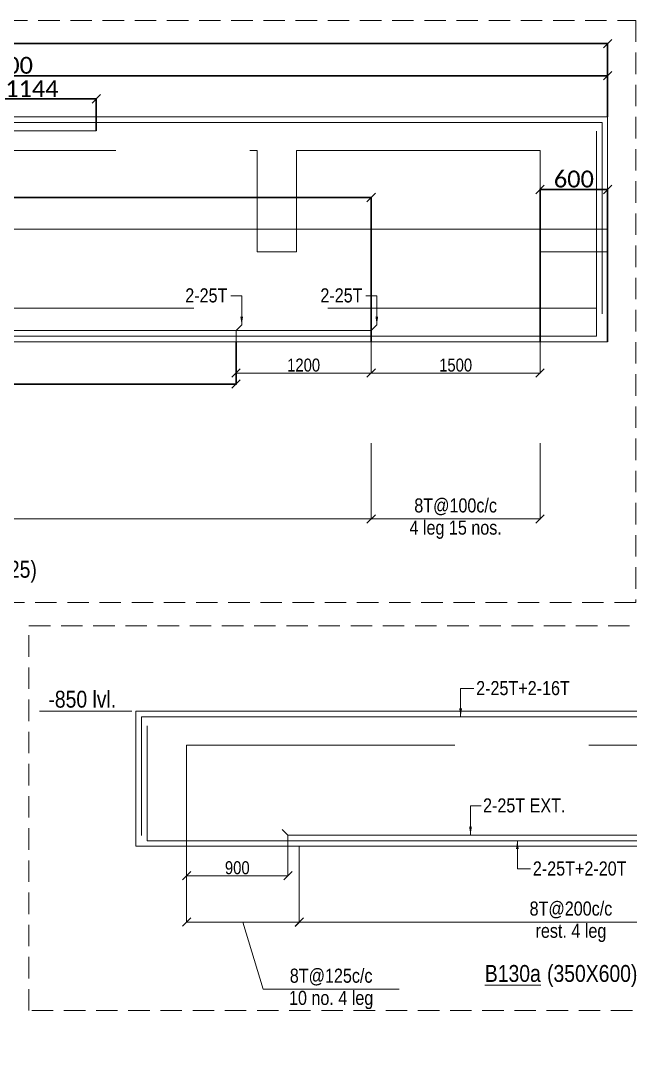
# Model space of a CAD drawing. Header units: millimetres. Extents: x 1112055 to 3390982, y -148532 to 766891.
# Drawn here: x 2965205 to 2976040, y -49657 to -31461 of the extents above; entities that cross this region are included whole.
import ezdxf
from ezdxf.enums import TextEntityAlignment as Align

# ---------------------------------------------------------------- set-up
doc = ezdxf.new("R2010")
doc.units = ezdxf.units.MM
doc.header["$PDMODE"] = 35
doc.header["$PDSIZE"] = -25
doc.linetypes.add('Hidden', pattern=[9.525, 6.35, -3.175])
for name, color, linetype, lineweight in [('B BEAM', 148, 'Continuous', 13), ('B BEAM IN LINE', 250, 'Continuous', 0), ('B STEEL', 34, 'Continuous', 15), ('B STEEL DIM', 216, 'Continuous', 13), ('B STEEL TEXT', 7, 'Continuous', 15), ('B STIRRUPS', 139, 'Continuous', 13), ('B TITLE BLOCK', 250, 'Continuous', 0), ('B-BEAM DOT', 251, 'Hidden', 9), ('B-BEAM NO', 215, 'Continuous', 18)]:
    doc.layers.add(name, color=color, linetype=linetype, lineweight=lineweight)
doc.layers.add('LEVEL-PLAN', color=12, linetype='Continuous')
doc.styles.add('Cali', font='calibri.ttf')
doc.styles.add('SWINC', font='swissc.ttf')
doc.dimstyles.new('BHOOMI', dxfattribs={"dimtxt": 230, "dimasz": 150, "dimexe": 10, "dimexo": 0, "dimgap": 25, "dimtad": 1, "dimdec": 0, "dimzin": 0, "dimdsep": 46, "dimtxsty": 'SWINC', "dimblk": 'OBLIQUE', "dimcen": 0.09, "dimclrd": 250, "dimclre": 250, "dimclrt": 256, "dimaunit": 1, "dimadec": 3, "dimazin": 0, "dimtfac": 1, "dimtdec": 0, "dimtofl": 0, "dimtmove": 1, "dimatfit": 3, "dimfxl": 100, "dimtolj": 1, "dimtzin": 0, "dimlwd": 9, "dimlwe": 5, "dimarcsym": 0})

# ---------------------------------------------------------------- blocks, each defined once
blk = doc.blocks.new('_Oblique')
at = {"color": 0, "linetype": 'ByBlock', "lineweight": -2}
blk.add_line((-0.5, -0.5), (0.5, 0.5), dxfattribs=at)
blk = doc.blocks.new('*D5979')
at = {"layer": 'B STIRRUPS', "color": 250, "lineweight": 0, "transparency": 16777216}
for p, q in [((2952234, -38972), (2952234, -40328)), ((2971434, -38972), (2971434, -40328)), ((2952234, -40318), (2971434, -40318))]:
    blk.add_line(p, q, dxfattribs=at)
at = {"layer": 'Defpoints', "color": 0, "lineweight": 40, "transparency": 16777216}
for p in [(2952234, -38972), (2971434, -38972), (2971434, -40318)]:
    blk.add_point(p, dxfattribs=at)
at = {"layer": 'B STIRRUPS', "color": 250, "lineweight": 0, "transparency": 16777216, "xscale": 150, "yscale": 150, "zscale": 150, "rotation": 180}
blk.add_blockref('_Oblique', (2952234, -40318), dxfattribs=at)
at = {"layer": 'B STIRRUPS', "color": 250, "lineweight": 0, "transparency": 16777216, "xscale": 150, "yscale": 150, "zscale": 150}
blk.add_blockref('_Oblique', (2971434, -40318), dxfattribs=at)
at = {"layer": 'B STIRRUPS', "transparency": 16777216, "char_height": 250, "attachment_point": 5, "style": 'SWINC'}
for s, insert in [('\\A1;10T@150c/c', (2961834, -40103)), ('4 leg rest.', (2961834, -40510))]:
    blk.add_mtext(s, dxfattribs=dict(at, insert=insert))
blk = doc.blocks.new('*D5980')
at = {"layer": 'B STIRRUPS', "color": 250, "lineweight": 0, "transparency": 16777216}
for p, q in [((2971434, -38972), (2971434, -40328)), ((2974434, -38972), (2974434, -40328)), ((2971434, -40318), (2974434, -40318))]:
    blk.add_line(p, q, dxfattribs=at)
at = {"layer": 'Defpoints', "color": 0, "lineweight": 40, "transparency": 16777216}
for p in [(2971434, -38972), (2974434, -38972), (2974434, -40318)]:
    blk.add_point(p, dxfattribs=at)
at = {"layer": 'B STIRRUPS', "color": 250, "lineweight": 0, "transparency": 16777216, "xscale": 150, "yscale": 150, "zscale": 150, "rotation": 180}
blk.add_blockref('_Oblique', (2971434, -40318), dxfattribs=at)
at = {"layer": 'B STIRRUPS', "color": 250, "lineweight": 0, "transparency": 16777216, "xscale": 150, "yscale": 150, "zscale": 150}
blk.add_blockref('_Oblique', (2974434, -40318), dxfattribs=at)
at = {"layer": 'B STIRRUPS', "transparency": 16777216, "char_height": 250, "attachment_point": 5, "style": 'SWINC'}
for s, insert in [('\\A1;8T@100c/c', (2972934, -40103)), ('4 leg 15 nos.', (2972934, -40510))]:
    blk.add_mtext(s, dxfattribs=dict(at, insert=insert))
blk = doc.blocks.new('*D5983')
at = {"layer": 'B STEEL DIM', "lineweight": 5, "transparency": 16777216}
for p, q in [((2969034, -36972), (2969034, -37736)), ((2971434, -36972), (2971434, -37736))]:
    blk.add_line(p, q, dxfattribs=at)
at = {"layer": 'B STEEL DIM', "lineweight": 9, "transparency": 16777216}
blk.add_line((2971434, -37726), (2969034, -37726), dxfattribs=at)
at = {"layer": 'Defpoints', "color": 0, "lineweight": 40, "transparency": 16777216}
for p in [(2969034, -36972), (2971434, -36972), (2969034, -37726)]:
    blk.add_point(p, dxfattribs=at)
at = {"layer": 'B STEEL DIM', "lineweight": 9, "transparency": 16777216, "xscale": 150, "yscale": 150, "zscale": 150, "rotation": 180}
blk.add_blockref('_Oblique', (2969034, -37726), dxfattribs=at)
at = {"layer": 'B STEEL DIM', "lineweight": 9, "transparency": 16777216, "xscale": 150, "yscale": 150, "zscale": 150}
blk.add_blockref('_Oblique', (2971434, -37726), dxfattribs=at)
at = {"layer": 'B STEEL DIM', "transparency": 16777216, "insert": (2970234, -37586), "char_height": 230, "attachment_point": 5, "style": 'SWINC'}
blk.add_mtext('\\A1;1200', dxfattribs=at)
blk = doc.blocks.new('*D5984')
at = {"layer": 'B STEEL DIM', "lineweight": 5, "transparency": 16777216}
for p, q in [((2971434, -36972), (2971434, -37736)), ((2974434, -37172), (2974434, -37736))]:
    blk.add_line(p, q, dxfattribs=at)
at = {"layer": 'B STEEL DIM', "lineweight": 9, "transparency": 16777216}
blk.add_line((2971434, -37726), (2974434, -37726), dxfattribs=at)
at = {"layer": 'Defpoints', "color": 0, "lineweight": 40, "transparency": 16777216}
for p in [(2971434, -36972), (2974434, -37172), (2974434, -37726)]:
    blk.add_point(p, dxfattribs=at)
at = {"layer": 'B STEEL DIM', "lineweight": 9, "transparency": 16777216, "xscale": 150, "yscale": 150, "zscale": 150, "rotation": 180}
blk.add_blockref('_Oblique', (2971434, -37726), dxfattribs=at)
at = {"layer": 'B STEEL DIM', "lineweight": 9, "transparency": 16777216, "xscale": 150, "yscale": 150, "zscale": 150}
blk.add_blockref('_Oblique', (2974434, -37726), dxfattribs=at)
at = {"layer": 'B STEEL DIM', "transparency": 16777216, "insert": (2972934, -37586), "char_height": 230, "attachment_point": 5, "style": 'SWINC'}
blk.add_mtext('\\A1;1500', dxfattribs=at)
blk = doc.blocks.new('*D6591')
at = {"layer": 'B STEEL DIM', "lineweight": 5, "transparency": 16777216}
for p, q in [((2969956, -45934), (2969956, -46667)), ((2968156, -46134), (2968156, -46667))]:
    blk.add_line(p, q, dxfattribs=at)
at = {"layer": 'B STEEL DIM', "lineweight": 9, "transparency": 16777216}
blk.add_line((2969956, -46657), (2968156, -46657), dxfattribs=at)
at = {"layer": 'Defpoints', "color": 0, "lineweight": 40, "transparency": 16777216}
for p in [(2969956, -45934), (2968156, -46134), (2968156, -46657)]:
    blk.add_point(p, dxfattribs=at)
at = {"layer": 'B STEEL DIM', "lineweight": 9, "transparency": 16777216, "xscale": 150, "yscale": 150, "zscale": 150, "rotation": 180}
blk.add_blockref('_Oblique', (2968156, -46657), dxfattribs=at)
at = {"layer": 'B STEEL DIM', "lineweight": 9, "transparency": 16777216, "xscale": 150, "yscale": 150, "zscale": 150}
blk.add_blockref('_Oblique', (2969956, -46657), dxfattribs=at)
at = {"layer": 'B STEEL DIM', "transparency": 16777216, "insert": (2969056, -46517), "char_height": 230, "attachment_point": 5, "style": 'SWINC'}
blk.add_mtext('\\A1;900', dxfattribs=at)
blk = doc.blocks.new('*D6607')
at = {"layer": 'B STIRRUPS', "color": 250, "lineweight": 0, "transparency": 16777216}
for p, q in [((2968156, -46134), (2968156, -47491)), ((2970156, -46134), (2970156, -47491)), ((2970156, -47481), (2968156, -47481)), ((2969514, -48675), (2969156, -47481)), ((2971933, -48675), (2969514, -48675))]:
    blk.add_line(p, q, dxfattribs=at)
at = {"layer": 'Defpoints', "color": 0, "lineweight": 40, "transparency": 16777216}
for p in [(2968156, -46134), (2970156, -46134), (2968156, -47481)]:
    blk.add_point(p, dxfattribs=at)
at = {"layer": 'B STIRRUPS', "color": 250, "lineweight": 0, "transparency": 16777216, "xscale": 150, "yscale": 150, "zscale": 150, "rotation": 180}
blk.add_blockref('_Oblique', (2968156, -47481), dxfattribs=at)
at = {"layer": 'B STIRRUPS', "color": 250, "lineweight": 0, "transparency": 16777216, "xscale": 150, "yscale": 150, "zscale": 150}
blk.add_blockref('_Oblique', (2970156, -47481), dxfattribs=at)
at = {"layer": 'B STIRRUPS', "transparency": 16777216, "char_height": 250, "attachment_point": 5, "style": 'SWINC'}
for s, insert in [('\\A1;8T@125c/c', (2970723, -48459)), ('10 no. 4 leg', (2970723, -48866))]:
    blk.add_mtext(s, dxfattribs=dict(at, insert=insert))
blk = doc.blocks.new('*D6609')
at = {"layer": 'B STIRRUPS', "color": 250, "lineweight": 0, "transparency": 16777216}
for p, q in [((2970156, -46135), (2970156, -47492)), ((2979808, -46135), (2979808, -47492)), ((2979808, -47482), (2970156, -47482))]:
    blk.add_line(p, q, dxfattribs=at)
at = {"layer": 'Defpoints', "color": 0, "lineweight": 40, "transparency": 16777216}
for p in [(2970156, -46135), (2979808, -46135), (2970156, -47482)]:
    blk.add_point(p, dxfattribs=at)
at = {"layer": 'B STIRRUPS', "color": 250, "lineweight": 0, "transparency": 16777216, "xscale": 150, "yscale": 150, "zscale": 150, "rotation": 180}
blk.add_blockref('_Oblique', (2970156, -47482), dxfattribs=at)
at = {"layer": 'B STIRRUPS', "color": 250, "lineweight": 0, "transparency": 16777216, "xscale": 150, "yscale": 150, "zscale": 150}
blk.add_blockref('_Oblique', (2979808, -47482), dxfattribs=at)
at = {"layer": 'B STIRRUPS', "transparency": 16777216, "char_height": 250, "attachment_point": 5, "style": 'SWINC'}
for s, insert in [('\\A1;8T@200c/c', (2974982, -47266)), ('rest. 4 leg', (2974982, -47673))]:
    blk.add_mtext(s, dxfattribs=dict(at, insert=insert))
blk = doc.blocks.new('*D6307')
at = {"layer": 'Defpoints', "color": 3, "linetype": 'Hidden', "lineweight": 30, "ltscale": 1000, "transparency": 16777216}
for p, q in [((2948034, -33172), (2948034, -31863)), ((2975634, -33172), (2975634, -31863))]:
    blk.add_line(p, q, dxfattribs=at)
at = {"layer": 'Defpoints', "color": 3, "lineweight": 30, "ltscale": 1000, "transparency": 16777216}
blk.add_line((2975634, -31873), (2948034, -31873), dxfattribs=at)
at = {"layer": 'Defpoints', "color": 0, "lineweight": 40, "transparency": 16777216}
for p in [(2948034, -31873), (2948034, -33172), (2975634, -33172)]:
    blk.add_point(p, dxfattribs=at)
at = {"layer": 'Defpoints', "color": 3, "lineweight": 30, "transparency": 16777216, "xscale": 150, "yscale": 150, "zscale": 150, "rotation": 180}
blk.add_blockref('_Oblique', (2948034, -31873), dxfattribs=at)
at = {"layer": 'Defpoints', "color": 3, "lineweight": 30, "transparency": 16777216, "xscale": 150, "yscale": 150, "zscale": 150}
blk.add_blockref('_Oblique', (2975634, -31873), dxfattribs=at)
at = {"layer": 'Defpoints', "color": 3, "lineweight": 50, "transparency": 16777216, "insert": (2961834, -31690), "char_height": 300, "attachment_point": 5, "style": 'Cali'}
blk.add_mtext('\\A1;13800', dxfattribs=at)
blk = doc.blocks.new('*D6309')
at = {"layer": 'Defpoints', "color": 3, "linetype": 'Hidden', "lineweight": 30, "ltscale": 1000, "transparency": 16777216}
for p, q in [((2954034, -33172), (2954034, -32432)), ((2975634, -33172), (2975634, -32432))]:
    blk.add_line(p, q, dxfattribs=at)
at = {"layer": 'Defpoints', "color": 3, "lineweight": 30, "ltscale": 1000, "transparency": 16777216}
blk.add_line((2954034, -32442), (2975634, -32442), dxfattribs=at)
at = {"layer": 'Defpoints', "color": 0, "lineweight": 40, "transparency": 16777216}
for p in [(2975634, -32442), (2954034, -33172), (2975634, -33172)]:
    blk.add_point(p, dxfattribs=at)
at = {"layer": 'Defpoints', "color": 3, "lineweight": 30, "transparency": 16777216, "xscale": 150, "yscale": 150, "zscale": 150, "rotation": 180}
blk.add_blockref('_Oblique', (2954034, -32442), dxfattribs=at)
at = {"layer": 'Defpoints', "color": 3, "lineweight": 30, "transparency": 16777216, "xscale": 150, "yscale": 150, "zscale": 150}
blk.add_blockref('_Oblique', (2975634, -32442), dxfattribs=at)
at = {"layer": 'Defpoints', "color": 3, "lineweight": 50, "transparency": 16777216, "insert": (2964834, -32259), "char_height": 300, "attachment_point": 5, "style": 'Cali'}
blk.add_mtext('\\A1;10800', dxfattribs=at)
blk = doc.blocks.new('*D6313')
at = {"layer": 'Defpoints', "color": 3, "linetype": 'Hidden', "lineweight": 30, "ltscale": 1000, "transparency": 16777216}
for p, q in [((2964264, -33420), (2964264, -32844)), ((2966551, -33420), (2966551, -32844))]:
    blk.add_line(p, q, dxfattribs=at)
at = {"layer": 'Defpoints', "color": 3, "lineweight": 30, "ltscale": 1000, "transparency": 16777216}
blk.add_line((2964264, -32854), (2966551, -32854), dxfattribs=at)
at = {"layer": 'Defpoints', "color": 0, "lineweight": 40, "transparency": 16777216}
for p in [(2966551, -32854), (2964264, -33420), (2966551, -33420)]:
    blk.add_point(p, dxfattribs=at)
at = {"layer": 'Defpoints', "color": 3, "lineweight": 30, "transparency": 16777216, "xscale": 150, "yscale": 150, "zscale": 150, "rotation": 180}
blk.add_blockref('_Oblique', (2964264, -32854), dxfattribs=at)
at = {"layer": 'Defpoints', "color": 3, "lineweight": 30, "transparency": 16777216, "xscale": 150, "yscale": 150, "zscale": 150}
blk.add_blockref('_Oblique', (2966551, -32854), dxfattribs=at)
at = {"layer": 'Defpoints', "color": 3, "lineweight": 50, "transparency": 16777216, "insert": (2965408, -32673), "char_height": 300, "attachment_point": 5, "style": 'Cali'}
blk.add_mtext('\\A1;1144', dxfattribs=at)
blk = doc.blocks.new('*D6314')
at = {"layer": 'Defpoints', "color": 3, "linetype": 'Hidden', "lineweight": 30, "ltscale": 1000, "transparency": 16777216}
for p, q in [((2952234, -37172), (2952234, -34597)), ((2971434, -37172), (2971434, -34597))]:
    blk.add_line(p, q, dxfattribs=at)
at = {"layer": 'Defpoints', "color": 3, "lineweight": 30, "ltscale": 1000, "transparency": 16777216}
blk.add_line((2952234, -34607), (2971434, -34607), dxfattribs=at)
at = {"layer": 'Defpoints', "color": 0, "lineweight": 40, "transparency": 16777216}
for p in [(2971434, -34607), (2952234, -37172), (2971434, -37172)]:
    blk.add_point(p, dxfattribs=at)
at = {"layer": 'Defpoints', "color": 3, "lineweight": 30, "transparency": 16777216, "xscale": 150, "yscale": 150, "zscale": 150, "rotation": 180}
blk.add_blockref('_Oblique', (2952234, -34607), dxfattribs=at)
at = {"layer": 'Defpoints', "color": 3, "lineweight": 30, "transparency": 16777216, "xscale": 150, "yscale": 150, "zscale": 150}
blk.add_blockref('_Oblique', (2971434, -34607), dxfattribs=at)
at = {"layer": 'Defpoints', "color": 3, "lineweight": 50, "transparency": 16777216, "insert": (2961834, -34424), "char_height": 300, "attachment_point": 5, "style": 'Cali'}
blk.add_mtext('\\A1;9600', dxfattribs=at)
blk = doc.blocks.new('*D6315')
at = {"layer": 'Defpoints', "color": 3, "linetype": 'Hidden', "lineweight": 30, "ltscale": 1000, "transparency": 16777216}
for p, q in [((2954634, -37172), (2954634, -37931)), ((2969034, -37172), (2969034, -37931))]:
    blk.add_line(p, q, dxfattribs=at)
at = {"layer": 'Defpoints', "color": 3, "lineweight": 30, "ltscale": 1000, "transparency": 16777216}
blk.add_line((2969034, -37921), (2954634, -37921), dxfattribs=at)
at = {"layer": 'Defpoints', "color": 0, "lineweight": 40, "transparency": 16777216}
for p in [(2954634, -37172), (2969034, -37172), (2954634, -37921)]:
    blk.add_point(p, dxfattribs=at)
at = {"layer": 'Defpoints', "color": 3, "lineweight": 30, "transparency": 16777216, "xscale": 150, "yscale": 150, "zscale": 150, "rotation": 180}
blk.add_blockref('_Oblique', (2954634, -37921), dxfattribs=at)
at = {"layer": 'Defpoints', "color": 3, "lineweight": 30, "transparency": 16777216, "xscale": 150, "yscale": 150, "zscale": 150}
blk.add_blockref('_Oblique', (2969034, -37921), dxfattribs=at)
at = {"layer": 'Defpoints', "color": 3, "lineweight": 50, "transparency": 16777216, "insert": (2961834, -37737), "char_height": 300, "attachment_point": 5, "style": 'Cali'}
blk.add_mtext('\\A1;7200', dxfattribs=at)
blk = doc.blocks.new('*D6316')
at = {"layer": 'Defpoints', "color": 3, "linetype": 'Hidden', "lineweight": 30, "ltscale": 1000, "transparency": 16777216}
for p, q in [((2974434, -37172), (2974434, -34454)), ((2975634, -37172), (2975634, -34454))]:
    blk.add_line(p, q, dxfattribs=at)
at = {"layer": 'Defpoints', "color": 3, "lineweight": 30, "ltscale": 1000, "transparency": 16777216}
blk.add_line((2974434, -34464), (2975634, -34464), dxfattribs=at)
at = {"layer": 'Defpoints', "color": 0, "lineweight": 40, "transparency": 16777216}
for p in [(2975634, -34464), (2974434, -37172), (2975634, -37172)]:
    blk.add_point(p, dxfattribs=at)
at = {"layer": 'Defpoints', "color": 3, "lineweight": 30, "transparency": 16777216, "xscale": 150, "yscale": 150, "zscale": 150, "rotation": 180}
blk.add_blockref('_Oblique', (2974434, -34464), dxfattribs=at)
at = {"layer": 'Defpoints', "color": 3, "lineweight": 30, "transparency": 16777216, "xscale": 150, "yscale": 150, "zscale": 150}
blk.add_blockref('_Oblique', (2975634, -34464), dxfattribs=at)
at = {"layer": 'Defpoints', "color": 3, "lineweight": 50, "transparency": 16777216, "insert": (2975034, -34280), "char_height": 300, "attachment_point": 5, "style": 'Cali'}
blk.add_mtext('\\A1;600', dxfattribs=at)

msp = doc.modelspace()

# ---------------------------------------------------------------- linework, layer by layer
at = {"layer": 'B BEAM', "ltscale": 25}
for p, q in [((2949233.9, -33171.6, 0), (2975633.9, -33171.6, 0)), ((2975633.9, -33171.6, 0), (2975633.9, -37171.6, 0)), ((2960712.4, -37171.6, 0), (2975633.9, -37171.6, 0)), ((2967255.6, -43735.2, 0), (3014964.3, -43735.1, 0)), ((2967255.6, -43735.2, 0), (2967255.6, -46135.2, 0)), ((2967255.6, -46135.2, 0), (3014964.3, -46135.1, 0))]:
    msp.add_line(p, q, dxfattribs=at)
at = {"layer": 'B BEAM'}
msp.add_line((2965541.1, -43735.2, 0), (2967184.3, -43735.2, 0), dxfattribs=at)
at = {"layer": 'B BEAM IN LINE', "color": 250, "linetype": 'Hidden', "lineweight": 0, "ltscale": 60, "elevation": 0}
for points in [[(2946089.1, -31461.4), (2976133.9, -31461.4), (2976133.9, -41801), (2946089.1, -41801)], [(2965355.1, -42215.5), (3016079.1, -42215.5), (3016079.1, -49052.7), (2965355.1, -49052.7)]]:
    msp.add_lwpolyline(points, close=True, dxfattribs=at)
at = {"layer": 'B STEEL', "color": 34, "lineweight": 9, "ltscale": 25}
for p, q in [((2948133.9, -33271.6, 0), (2975533.9, -33271.6, 0)), ((2975533.9, -33271.6, 0), (2975533.9, -36673.2, 0)), ((2964264.2, -33419.8, 0), (2966551.4, -33419.8, 0)), ((2975433.9, -33430.2, 0), (2975433.9, -37071.6, 0)), ((2975633.9, -35171.6, 0), (2948033.9, -35171.6, 0)), ((2969133.9, -36871.6, 0), (2969033.9, -36971.6, 0)), ((2971533.9, -36871.6, 0), (2971433.9, -36971.6, 0)), ((2948333.9, -37071.6, 0), (2975433.9, -37071.6, 0)), ((2952233.9, -36971.6, 0), (2971433.9, -36971.6, 0)), ((2967355.6, -43835.2, 0), (3014964.3, -43835.1, 0)), ((2967355.6, -43835.2, 0), (2967355.6, -45944.6, 0)), ((2967455.6, -43993.8, 0), (2967455.6, -46035.2, 0)), ((2969855.6, -45834.5, 0), (2969955.6, -45934.5, 0)), ((2969955.6, -45934.5, 0), (2980008.5, -45934.5, 0)), ((2967455.6, -46035.2, 0), (3014964.3, -46035.1, 0))]:
    msp.add_line(p, q, dxfattribs=at)
at = {"layer": 'B-BEAM DOT', "linetype": 'Hidden', "ltscale": 750}
for p, q in [((2962133.9, -33771.6, 0), (2969406, -33771.6, 0)), ((2969406, -33771.6, 0), (2969406, -35571.6, 0)), ((2970106, -33771.6, 0), (2974433.9, -33771.6, 0)), ((2970106, -33771.6, 0), (2970106, -35571.6, 0)), ((2974433.9, -33771.6, 0), (2974433.9, -35571.6, 0)), ((2970106, -35571.6, 0), (2969406, -35571.6, 0)), ((2974433.9, -35571.6, 0), (2975633.9, -35571.6, 0)), ((2949233.9, -36571.6, 0), (2975633.9, -36571.6, 0)), ((2968155.6, -44334.9, 0), (2968155.6, -46134.9, 0)), ((2968155.6, -44335.2, 0), (2981808.5, -44335.2, 0))]:
    msp.add_line(p, q, dxfattribs=at)

# ---------------------------------------------------------------- texts
at = {"layer": 'B STEEL TEXT', "style": 'SWINC'}
for s, p in [('2-25T', (2968132, -36470.8, 0)), ('2-25T', (2970532, -36470.8, 0)), ('2-25T+2-16T', (2973298.9, -43448.9, 0)), ('2-25T EXT.', (2973420.7, -45533.6, 0)), ('2-25T+2-20T', (2974305.9, -46654, 0))]:
    msp.add_text(s, height=250, dxfattribs=at).set_placement(p)
at = {"layer": 'B TITLE BLOCK', "color": 251, "lineweight": 0, "insert": (3042968.6, -44209.7), "char_height": 394.635, "attachment_point": 2, "style": 'SWINC'}
msp.add_mtext_dynamic_manual_height_columns('\\pxsm1,qj;{\\fBankGothic Lt BT|b0|i0|c0|p34;BHOOMI\\P\\ps*,q*;\\fGost|b0|i0|c0|p2;\\H0.8x;- CONSULTANTS -\\C1; }', width=1031890.765, gutter_width=0, heights=[145147.2], dxfattribs=at)
at = {"layer": 'B-BEAM NO', "ltscale": 25, "style": 'SWINC'}
for s, p in [('(450X1025)', (2964597.8, -41362.4, 0)), ('%%UB130a', (2973949.7, -48543.9, 0)), ('(350X600)', (2975359.8, -48543.9, 0))]:
    msp.add_text(s, height=300, dxfattribs=at).set_placement(p, align=Align.CENTER)
at = {"layer": 'LEVEL-PLAN', "linetype": 'ByBlock', "ltscale": 800, "style": 'SWINC'}
msp.add_text('-850 lvl.', height=300, dxfattribs=at).set_placement((2966302.8, -43671.1, 0), align=Align.CENTER)

# ---------------------------------------------------------------- dimensions: what is measured, and where the dimension line sits
at = {"layer": 'B STEEL DIM'}
for base, p2, picture, middle in [((2969033.9, -37726.4, 0), (2969033.9, -36971.6, 0), '*D5983', (2970233.9, -37586.4, 0)), ((2974433.9, -37726.4, 0), (2974433.9, -37171.6, 0), '*D5984', (2972933.9, -37586.4, 0))]:
    dim = msp.add_linear_dim(base=base, p1=(2971433.9, -36971.6, 0), p2=p2, angle=180, dimstyle='BHOOMI', override={"dimlfac": 0.5, "dimblk1": 'Oblique', "dimblk2": 'Oblique', "dimsah": 1, "dimclrd": 256, "dimclre": 256}, dxfattribs=at)
    dim.commit()
    dim.dimension.update_dxf_attribs({"geometry": picture, "text_midpoint": middle})
dim = msp.add_linear_dim(base=(2968155.6, -46656.6, 0), p1=(2969955.6, -45934.5, 0), p2=(2968155.6, -46134.5, 0), dimstyle='BHOOMI', override={"dimlfac": 0.5, "dimblk1": 'Oblique', "dimblk2": 'Oblique', "dimsah": 1, "dimclrd": 256, "dimclre": 256}, dxfattribs=at)
dim.commit()
dim.dimension.update_dxf_attribs({"geometry": '*D6591', "text_midpoint": (2969055.6, -46516.6, 0)})
at = {"layer": 'B STIRRUPS'}
for base, p1, p2, text, picture, middle in [((2971433.9, -40318), (2952233.9, -38971.6, 0), (2971433.9, -38971.6, 0), '10T@150c/c\\X4 leg rest. ', '*D5979', (2961833.9, -40318)), ((2974433.9, -40318, 0), (2971433.9, -38971.6, 0), (2974433.9, -38971.6, 0), '8T@100c/c\\X4 leg 15 nos. ', '*D5980', (2972933.9, -40318, 0))]:
    dim = msp.add_linear_dim(base=base, p1=p1, p2=p2, angle=180, text=text, dimstyle='BHOOMI', override={"dimscale": 1, "dimtxt": 250, "dimgap": 25, "dimlfac": 0.5, "dimtxsty": 'SWINC', "dimblk1": 'Oblique', "dimblk2": 'Oblique', "dimsah": 1, "dimlwd": 0, "dimlwe": 0}, dxfattribs=at)
    dim.commit()
    dim.dimension.update_dxf_attribs({"geometry": picture, "text_midpoint": middle})
for base, p1, p2, text, picture, middle in [((2968155.6, -47480.9), (2970155.6, -46134.5, 0), (2968155.6, -46134.5, 0), '8T@125c/c\\X10 no. 4 leg ', '*D6607', (2969538.7, -48674.8)), ((2970155.6, -47481.6), (2979808.5, -46135.2, 0), (2970155.6, -46135.2), '8T@200c/c\\Xrest. 4 leg ', '*D6609', (2974982, -47481.6))]:
    dim = msp.add_linear_dim(base=base, p1=p1, p2=p2, text=text, dimstyle='BHOOMI', override={"dimscale": 1, "dimtxt": 250, "dimgap": 25, "dimlfac": 0.5, "dimtxsty": 'SWINC', "dimblk1": 'Oblique', "dimblk2": 'Oblique', "dimsah": 1, "dimlwd": 0, "dimlwe": 0}, dxfattribs=at)
    dim.commit()
    dim.dimension.update_dxf_attribs({"geometry": picture, "text_midpoint": middle})
at = {"layer": 'Defpoints', "color": 3, "lineweight": 50, "ltscale": 1000}
for base, p1, p2, picture, middle in [((2948033.9, -31873.4), (2975633.9, -33171.6, 0), (2948033.9, -33171.6, 0), '*D6307', (2961833.9, -31689.8)), ((2975633.9, -32442.5), (2954033.9, -33171.6, 0), (2975633.9, -33171.6, 0), '*D6309', (2964833.9, -32258.8)), ((2966551.4, -32854.3), (2964264.2, -33419.8, 0), (2966551.4, -33419.8, 0), '*D6313', (2965407.8, -32673.3)), ((2975633.9, -34463.6), (2974433.9, -37171.6, 0), (2975633.9, -37171.6, 0), '*D6316', (2975033.9, -34279.9)), ((2971433.9, -34607.3), (2952234.3, -37171.6, 0), (2971433.9, -37171.6, 0), '*D6314', (2961834.1, -34423.6)), ((2954633.9, -37921.1), (2969033.9, -37171.6, 0), (2954633.9, -37171.6, 0), '*D6315', (2961833.9, -37737.4))]:
    dim = msp.add_linear_dim(base=base, p1=p1, p2=p2, dimstyle='BHOOMI', override={"dimtxt": 300, "dimgap": 30, "dimlfac": 0.5, "dimtxsty": 'Cali', "dimblk1": 'Oblique', "dimblk2": 'Oblique', "dimsah": 1, "dimclrd": 3, "dimclre": 3, "dimclrt": 3, "dimlwd": 30, "dimlwe": 30}, dxfattribs=at)
    dim.commit()
    dim.dimension.update_dxf_attribs({"geometry": picture, "text_midpoint": middle})

# ---------------------------------------------------------------- leaders
at = {"layer": 'B STEEL TEXT'}
for points in [[(2969133.9, -36871.6, 0), (2969133.9, -36354.5, 0), (2968941.7, -36354.5, 0)], [(2971533.9, -36871.6, 0), (2971533.9, -36354.5, 0), (2971341.7, -36354.5, 0)], [(2973023.2, -43835.3, 0), (2973023.2, -43332.7, 0), (2973258.1, -43332.7, 0)], [(2973198.2, -45934.5, 0), (2973198.2, -45417.4, 0), (2973390.4, -45417.4, 0)], [(2974030.2, -46035.2, 0), (2974030.2, -46537.8, 0), (2974265.1, -46537.8, 0)]]:
    msp.add_leader(points, dimstyle='BHOOMI', override={"dimtad": 0, "dimclrd": 256, "dimlwd": 0}, dxfattribs=at)

doc.saveas('drawing.dxf')
